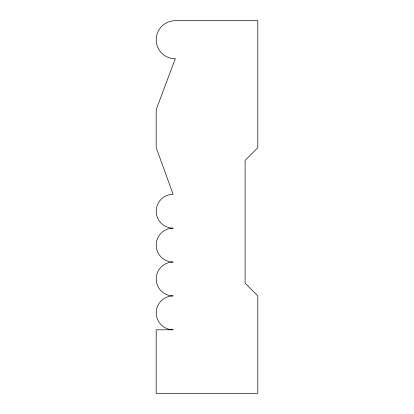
<?xml version="1.0" encoding="UTF-8"?>
<svg xmlns="http://www.w3.org/2000/svg" width="414" height="414" viewBox="0 0 414 414"><rect width="100%" height="100%" fill="white"/><g stroke="black" fill="none" stroke-linecap="round" stroke-linejoin="round"><path stroke-width="0.62" d="M175.246 58.809L156.192 109.617L156.192 147.72L173.13 194.295A16.938 16.938 0 0 0 156.192 211.233A16.938 16.938 0 0 0 173.13 228.171A16.938 16.938 0 0 0 156.192 245.109A16.938 16.938 0 0 0 173.13 262.041A16.938 16.938 0 0 0 156.192 278.979A16.938 16.938 0 0 0 173.13 295.917A16.938 16.938 0 0 0 156.192 312.855A16.938 16.938 0 0 0 173.13 329.787L156.192 329.787L156.192 393.3L257.808 393.3L257.808 295.917L245.109 283.212L245.109 160.425L257.808 147.72L257.808 20.7L175.246 20.7A19.054 19.054 0 0 0 156.192 39.754A19.054 19.054 0 0 0 175.246 58.809"/></g></svg>
